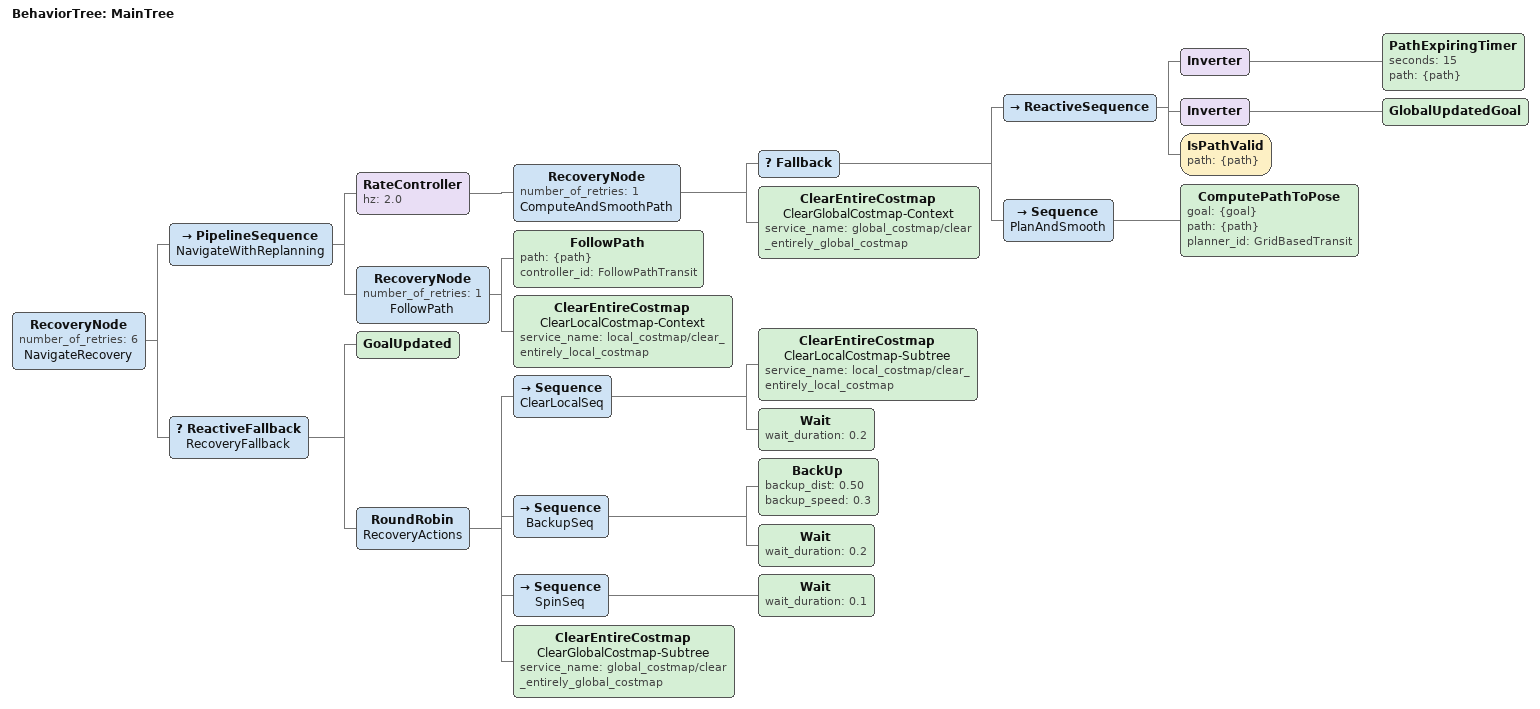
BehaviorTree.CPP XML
<root main_tree_to_execute="MainTree">
  <BehaviorTree ID="MainTree">
    <RecoveryNode number_of_retries="6" name="NavigateRecovery">
      <PipelineSequence name="NavigateWithReplanning">

        <RateController hz="2.0">
          <RecoveryNode number_of_retries="1" name="ComputeAndSmoothPath">
            <Fallback>
              <ReactiveSequence>
                <Inverter>
                  <PathExpiringTimer seconds="15" path="{path}"/>
                </Inverter>
                <Inverter>
                  <GlobalUpdatedGoal/>
                </Inverter>
                <IsPathValid path="{path}"/>
              </ReactiveSequence>

              <Sequence name="PlanAndSmooth">
                <ComputePathToPose goal="{goal}" path="{path}" planner_id="GridBasedTransit"/>
              </Sequence>
            </Fallback>

            <ClearEntireCostmap name="ClearGlobalCostmap-Context" service_name="global_costmap/clear_entirely_global_costmap"/>
          </RecoveryNode>
        </RateController>

        <RecoveryNode number_of_retries="1" name="FollowPath">
          <FollowPath path="{path}" controller_id="FollowPathTransit"/>
          <ClearEntireCostmap name="ClearLocalCostmap-Context" service_name="local_costmap/clear_entirely_local_costmap"/>
        </RecoveryNode>

      </PipelineSequence>

      <ReactiveFallback name="RecoveryFallback">
        <GoalUpdated/>
        <RoundRobin name="RecoveryActions">

          <Sequence name="ClearLocalSeq">
            <ClearEntireCostmap name="ClearLocalCostmap-Subtree" service_name="local_costmap/clear_entirely_local_costmap"/>
            <Wait wait_duration="0.2"/>
          </Sequence>

          <Sequence name="BackupSeq">
            <BackUp backup_dist="0.50" backup_speed="0.3"/>
            <Wait wait_duration="0.2"/>
          </Sequence>

          <Sequence name="SpinSeq">
            <Wait wait_duration="0.1"/>
          </Sequence>

          <ClearEntireCostmap name="ClearGlobalCostmap-Subtree" service_name="global_costmap/clear_entirely_global_costmap"/>

        </RoundRobin>
      </ReactiveFallback>
    </RecoveryNode>
  </BehaviorTree>
</root>
